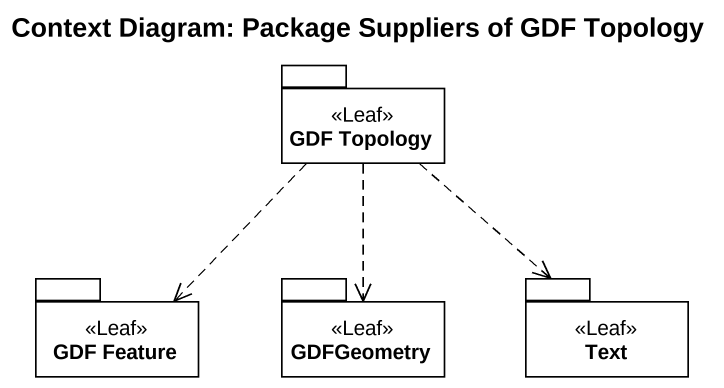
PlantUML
@startuml
title Context Diagram: Package Suppliers of GDF Topology
package "GDF Topology" as GDF_Topology <<Leaf>> {
}
package "GDF Feature" as GDF_Feature <<Leaf>> {
}
package GDFGeometry <<Leaf>> {
}
package Text <<Leaf>> {
}
GDF_Topology ..> GDF_Feature
GDF_Topology ..> GDFGeometry
GDF_Topology ..> Text
@enduml
